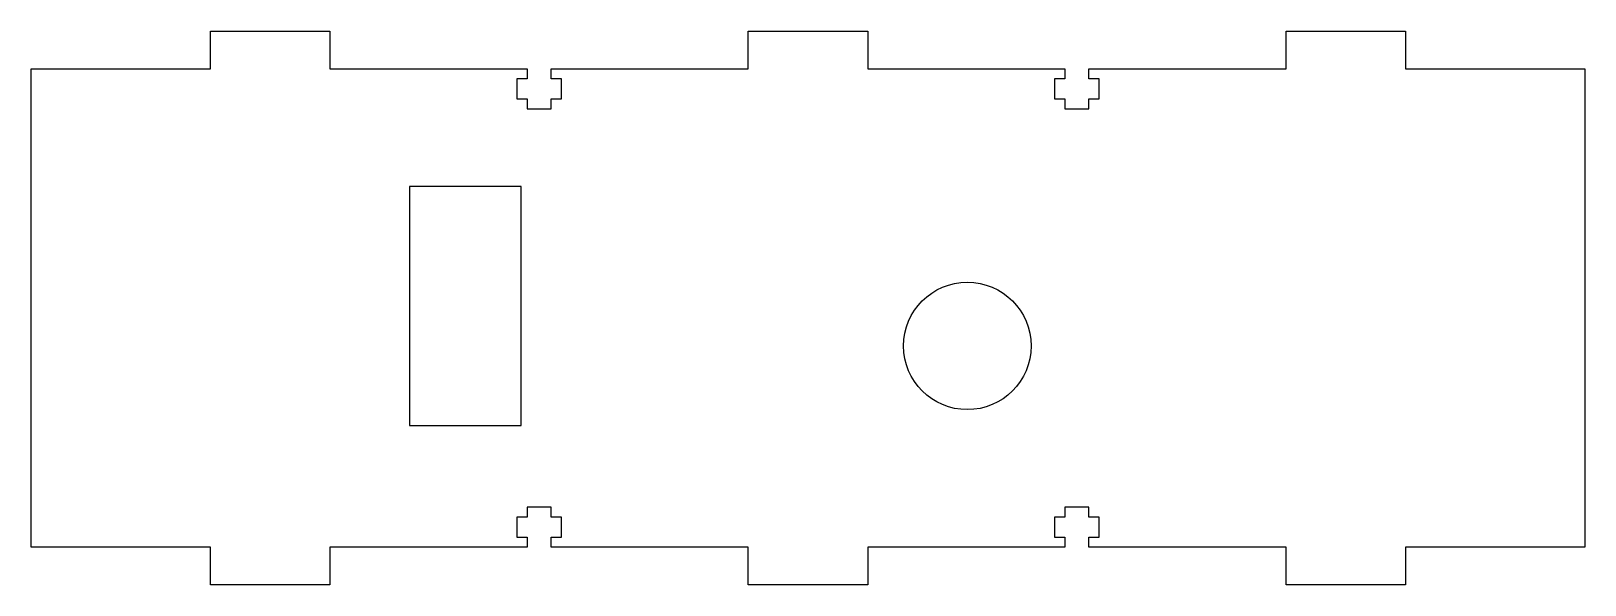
# Model space of a CAD drawing. Header units: millimetres. Extents: x -97 to 98, y 0 to 70.
import ezdxf

# ---------------------------------------------------------------- set-up
doc = ezdxf.new("R2010")
doc.units = ezdxf.units.MM
doc.layers.get('0').update_dxf_attribs({"linetype": 'CONTINUOUS'})

msp = doc.modelspace()

# ---------------------------------------------------------------- linework, layer by layer
for points in [[(-32.25, 4.76), (-32.25, 6.01), (-30.95, 6.01), (-30.95, 8.51), (-32.25, 8.51), (-32.25, 9.76), (-35.25, 9.76), (-35.25, 8.51), (-36.55, 8.51), (-36.55, 6.01), (-35.25, 6.01), (-35.25, 4.76), (-60, 4.76), (-60, 0), (-75, 0), (-75, 4.76), (-97.5, 4.76), (-97.5, 64.76), (-75, 64.76), (-75, 69.52), (-60, 69.52), (-60, 64.76), (-35.25, 64.76), (-35.25, 63.51), (-36.55, 63.51), (-36.55, 61.01), (-35.25, 61.01), (-35.25, 59.76), (-32.25, 59.76), (-32.25, 61.01), (-30.95, 61.01), (-30.95, 63.51), (-32.25, 63.51), (-32.25, 64.76), (-7.5, 64.76), (-7.5, 69.52), (7.5, 69.52), (7.5, 64.76), (32.25, 64.76), (32.25, 63.51), (30.95, 63.51), (30.95, 61.01), (32.25, 61.01), (32.25, 59.76), (35.25, 59.76), (35.25, 61.01), (36.55, 61.01), (36.55, 63.51), (35.25, 63.51), (35.25, 64.76), (60, 64.76), (60, 69.52), (75, 69.52), (75, 64.76), (97.5, 64.76), (97.5, 4.76), (75, 4.76), (75, 0), (60, 0), (60, 4.76), (35.25, 4.76), (35.25, 6.01), (36.55, 6.01), (36.55, 8.51), (35.25, 8.51), (35.25, 9.76), (32.25, 9.76), (32.25, 8.51), (30.95, 8.51), (30.95, 6.01), (32.25, 6.01), (32.25, 4.76), (7.5, 4.76), (7.5, 0), (-7.5, 0), (-7.5, 4.76)], [(-50, 20), (-36, 20), (-36, 50), (-50, 50)]]:
    msp.add_lwpolyline(points, close=True)
msp.add_circle((20, 30), 8)

doc.saveas('drawing.dxf')
